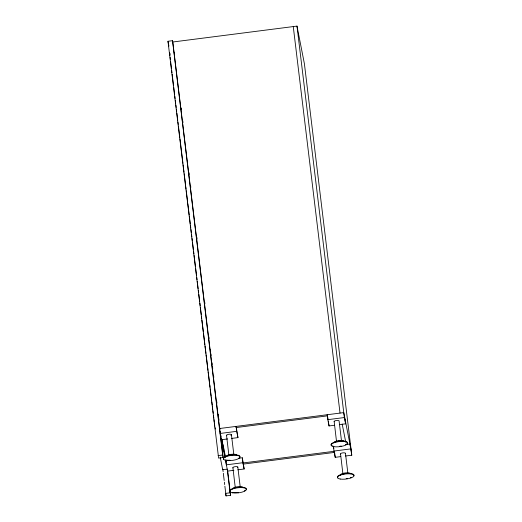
<?xml version="1.0" encoding="UTF-8"?>
<svg xmlns="http://www.w3.org/2000/svg" width="522" height="522" viewBox="0 0 522 522"><rect width="100%" height="100%" fill="white"/><g stroke="black" fill="none" stroke-linecap="round" stroke-linejoin="round"><path stroke-width="0.78" d="M228.91 455.478L226.509 435.159A2.506 0.763 -6.9 0 1 229.073 434.245A2.506 0.763 -6.9 0 1 231.435 434.695L233.771 453.996M231.435 434.695L231.409 434.898A2.506 0.763 -6.9 0 1 230.861 435.322M235.194 487.059L232.89 467.549A2.506 0.763 -6.9 0 1 235.455 466.635A2.506 0.763 -6.9 0 1 237.817 467.079L240.153 486.387M237.817 467.079L237.784 467.281A2.506 0.763 -6.9 0 1 237.588 467.497M336.546 441.69L334.145 421.378A2.506 0.763 -6.9 0 1 336.716 420.464A2.506 0.763 -6.9 0 1 339.078 420.908L341.512 441.018M342.928 474.08L340.527 453.762A2.506 0.763 -6.9 0 1 343.091 452.848A2.506 0.763 -6.9 0 1 345.453 453.298L347.887 473.408M345.453 453.298L345.427 453.501A2.506 0.763 -6.9 0 1 345.225 453.716M220.421 434.878L223.162 457.533L218.607 458.12L167.973 41.271L172.528 40.683L172.775 41.943M345.466 456.013L351.776 455.21L304.404 63.756L296.985 26.1L172.789 42.001L220.297 433.86M219.56 428.523L343.757 412.615L351.175 450.277M235.957 427.583L327.32 415.884M231.644 438.415L237.954 437.612L236.72 431.335L220.16 433.456L224.93 457.37M328.129 419.447L327.203 414.736L327.796 419.668L344.357 417.548L345.59 423.825L339.287 424.634M221.393 439.733L227.703 438.924M327.796 419.668L329.036 425.945L334.55 425.241M218.118 455.608L222.666 455.021L223.162 457.533M238.358 458.29L242.306 457.781L244.139 468.991L237.83 469.8M346.001 444.503L349.942 444L351.776 455.21M244.139 468.991L242.9 462.714L226.339 464.834L225.745 459.902L226.137 461.905M333.845 448.47L333.382 446.121L333.982 451.054L350.536 448.933M242.926 462.981L334.295 451.276M243.154 464.11L334.517 452.411M227.246 469.128L222.692 469.715L220.225 457.174M233.889 470.302L227.579 471.112L225.55 460.508M333.982 451.054L335.215 457.331L340.736 456.619M230.607 495.319L230.111 492.807L225.556 493.388L226.052 495.9L230.607 495.319L230.215 492.083M338.419 440.588L338.811 440.555M230.783 454.375L231.174 454.336M342.197 424.079L345.753 442.121M174.231 52.605L174.518 54.066M167.973 41.271L168.345 43.15M168.469 43.783L168.932 46.132M169.924 55.691L169.533 52.454L169.885 54.027M169.533 52.454L169.963 54.647M219.651 427.531L219.977 429.247M221.987 439.472L222.666 442.617M222.894 443.994L224.225 450.525M224.44 451.83L225.315 456.065M226.019 459.928L226.326 461.5M220.18 431.661L220.558 433.586M221.641 439.093L225.21 457.181M215.044 427.609L215.332 429.071M344.996 418.892L345.59 423.825M296.985 26.1L344.357 417.548M293.26 26.576L340.031 413.098M338.824 441.24L338.869 441.625M334.706 453.103L335.215 457.331M328.436 421.013L328.606 422.422M328.775 423.831L329.036 425.945M242.306 457.781L242.9 462.714M237.954 437.612L236.12 426.402L236.72 431.335M238.554 492.435L238.6 492.814M239.807 457.161A8.352 2.551 -6.9 0 0 231.187 455.027L231.233 455.406M227.572 470.231L230.019 490.458M227.272 469.337L230.111 492.807M181.219 108.028L181.421 109.692M182.785 120.974L182.981 122.631M189.049 172.736L189.245 174.381M190.615 185.702L190.811 187.32M196.879 237.445L197.075 239.063M204.709 302.134L204.905 303.771M208.911 336.905L209.107 338.524M210.477 349.838L210.673 351.456M210.966 353.883L211.169 355.541M212.043 362.777L212.239 364.395M212.539 366.862L212.735 368.48M213.609 375.716L213.805 377.334M216.741 401.588L216.937 403.206M218.307 414.527L218.503 416.145M218.803 418.631L218.999 420.249M220.884 435.505L221.054 436.914M172.528 40.683L222.666 455.021M222.822 469.193L223.116 471.62M223.312 473.239L224.192 480.527M224.388 482.145L224.682 484.573M224.878 486.191L226.052 495.9M170.12 57.303L170.413 59.73M170.609 61.348L171.49 68.63M171.686 70.248L171.979 72.675M172.175 74.294L173.545 85.615M173.741 87.233L174.622 94.515M174.818 96.133L175.111 98.56M175.307 100.178L175.699 103.408M175.894 105.026L176.188 107.454M176.384 109.072L176.677 111.499M176.873 113.117L177.754 120.399M177.95 122.017L178.243 124.438M178.439 126.056L179.809 137.384M180.005 139.002L181.375 150.323M181.571 151.941L182.452 159.223M182.648 160.841L182.941 163.269M183.137 164.887L183.529 168.117M183.724 169.735L184.018 172.162M184.214 173.78L184.507 176.208M184.703 177.826L185.584 185.108M185.78 186.726L186.073 189.147M186.269 190.765L187.639 202.092M187.835 203.71L189.205 215.031M189.401 216.65L190.282 223.931M190.478 225.55L190.771 227.977M190.967 229.595L191.359 232.825M191.554 234.443L191.848 236.871M192.044 238.489L192.337 240.916M192.533 242.534L193.414 249.816M193.61 251.434L193.903 253.855M194.099 255.473L195.469 266.801M195.665 268.419L196.546 275.694M196.742 277.312L197.035 279.74M197.231 281.358L198.112 288.64M198.308 290.258L198.601 292.685M198.797 294.304L199.678 301.579M199.874 303.197L200.167 305.624M200.363 307.243L201.244 314.525M201.44 316.143L201.733 318.57M201.929 320.182L203.299 331.509M203.495 333.127L204.376 340.409M204.572 342.021L204.865 344.448M205.061 346.066L205.453 349.303M205.648 350.921L205.942 353.348M206.138 354.967L206.431 357.394M206.627 359.012L207.508 366.287M207.704 367.906L207.997 370.333M208.193 371.951L209.57 383.278M209.766 384.89L210.059 387.317M210.255 388.936L211.136 396.218M211.332 397.836L211.625 400.263M211.821 401.881L212.213 405.118M212.408 406.729L212.702 409.157M212.898 410.775L213.191 413.202M213.485 415.629L213.779 418.057M213.974 419.675L214.268 422.102M214.464 423.72L214.757 426.148M334.256 421.763A2.506 0.763 -6.9 0 1 334.119 421.58M332.397 445.925A8.352 2.551 -6.9 0 1 334.165 442.304A8.352 2.551 -6.9 0 1 345.342 441.325A8.352 2.551 -6.9 0 1 345.525 444.777M341.244 446.042A8.352 2.551 -6.9 0 1 339.815 446.264M333.93 442.402A5.344 1.631 -6.9 0 1 339.502 440.477A5.344 1.631 -6.9 0 1 344.422 441.481M340.638 454.147A2.506 0.763 -6.9 0 1 340.494 453.97M351.404 477.376A8.352 2.551 -6.9 0 1 350.269 477.78M347.626 478.426A8.352 2.551 -6.9 0 1 346.197 478.648M337.832 477.813A8.352 2.551 -6.9 0 1 345.205 473.63A8.352 2.551 -6.9 0 1 353.825 475.764M340.207 475.222A5.344 1.631 -6.9 0 1 345.192 472.939A5.344 1.631 -6.9 0 1 350.804 473.865M232.995 467.934A2.506 0.763 -6.9 0 1 232.858 467.751M245.477 490.256A8.352 2.551 -6.9 0 1 244.263 490.948M237.836 492.514A8.352 2.551 -6.9 0 1 233.119 492.527M229.784 490.98A8.352 2.551 -6.9 0 1 238.652 487.294A8.352 2.551 -6.9 0 1 246.188 489.545M232.571 489.01A5.344 1.631 -6.9 0 1 237.556 486.726A5.344 1.631 -6.9 0 1 243.167 487.652M226.913 435.694A2.506 0.763 -6.9 0 1 226.476 435.368M230.019 460.234A8.352 2.551 -6.9 0 1 226.737 460.143M223.814 459.21A8.352 2.551 -6.9 0 1 231.187 455.027M226.189 456.626A5.344 1.631 -6.9 0 1 230.483 454.44A5.344 1.631 -6.9 0 1 236.525 454.871M333.858 446.656A8.352 2.551 -6.9 0 0 347.489 443.759A8.352 2.551 -6.9 0 0 336.742 441.984A8.352 2.551 -6.9 0 0 333.858 446.656M340.24 479.046A8.352 2.551 -6.9 0 0 353.87 476.142A8.352 2.551 -6.9 0 0 343.124 474.367A8.352 2.551 -6.9 0 0 340.24 479.046M232.603 492.827A8.352 2.551 -6.9 0 0 246.234 489.93A8.352 2.551 -6.9 0 0 235.487 488.155A8.352 2.551 -6.9 0 0 232.603 492.827M226.222 460.443A8.352 2.551 -6.9 0 0 239.852 457.546A8.352 2.551 -6.9 0 0 229.106 455.765A8.352 2.551 -6.9 0 0 226.222 460.443"/></g></svg>
